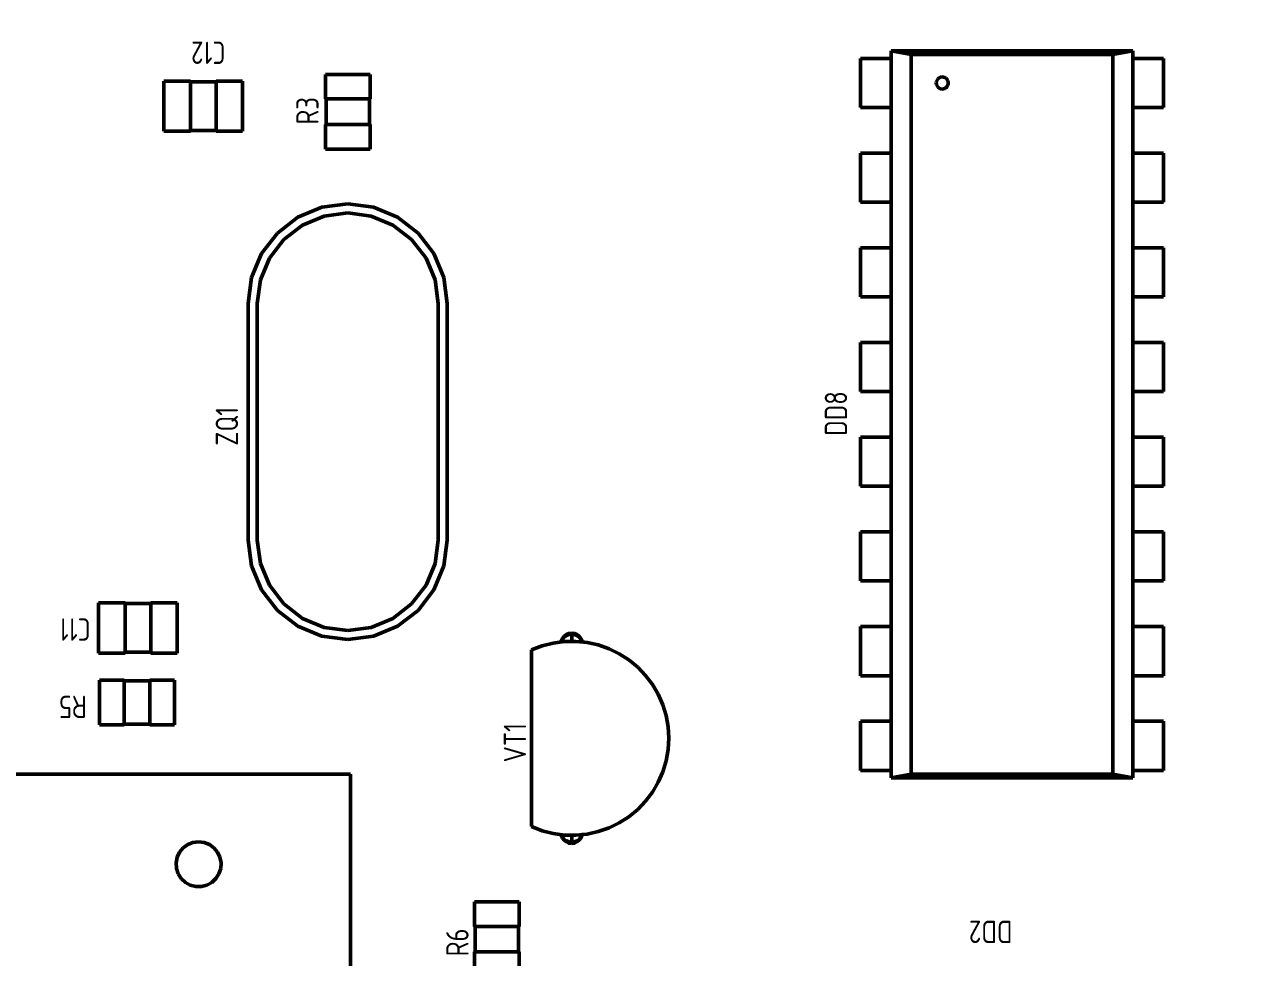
# Paper-space layout 'Layout1' of a CAD drawing. Extents: x -70 to 840, y -1 to 593.
# Drawn here: x 239.1 to 305.3, y 402 to 452.1 of the extents above; entities that cross this region are included whole.
import ezdxf

# ---------------------------------------------------------------- set-up
doc = ezdxf.new("R2010")
doc.units = 0
doc.header["$MEASUREMENT"] = 0
doc.layers.get('0').update_dxf_attribs({"linetype": 'CONTINUOUS', "lineweight": 15})
doc.layers.get('DEFPOINTS').update_dxf_attribs({"linetype": 'CONTINUOUS'})
doc.layers.add('Основная', color=7, linetype='CONTINUOUS', lineweight=50)
doc.styles.add('GOST type A0', font='', dxfattribs={"oblique": 15, "height": 3.5})
doc.styles.get('GOST type A0').set_extended_font_data('GOST type A')
doc.dimstyles.new('GOST type A', dxfattribs={"dimtxt": 3.5, "dimasz": 3, "dimexe": 2, "dimexo": 0, "dimgap": 1, "dimtad": 1, "dimtoh": 1, "dimtxsty": 'GOST type A0', "dimcen": 0, "dimazin": 2, "dimtfac": 1, "dimtmove": 0, "dimatfit": 3, "dimfxl": 1, "dimarcsym": 0})

# ---------------------------------------------------------------- blocks, each defined once
blk = doc.blocks.new('*D15')
at = {"color": 0, "lineweight": -2, "transparency": 16777216}
for p, q in [((92.256, 447.715), (92.256, 514.715)), ((349.456, 492.715), (349.456, 514.715)), ((95.256, 512.715), (346.456, 512.715))]:
    blk.add_line(p, q, dxfattribs=at)
at = {"color": 0, "transparency": 16777216}
for points in [[(95.256, 513.215), (95.256, 512.215), (92.256, 512.715)], [(346.456, 513.215), (346.456, 512.215), (349.456, 512.715)]]:
    blk.add_solid(points, dxfattribs=at)
at = {"layer": 'DEFPOINTS', "color": 0, "transparency": 16777216}
for p in [(349.456, 512.715), (349.456, 492.715), (92.256, 447.715)]:
    blk.add_point(p, dxfattribs=at)
at = {"color": 0, "transparency": 16777216, "insert": (220.856, 515.727), "char_height": 3.5, "attachment_point": 5, "style": 'GOST type A0'}
blk.add_mtext('128,6*', dxfattribs=at)

psp = doc.layouts.get("Layout1")

# ---------------------------------------------------------------- linework, layer by layer
at = {"layer": 'Основная'}
for p, q in [((298.554, 450.683), (285.598, 450.683)), ((285.598, 450.683), (285.598, 450.275)), ((285.598, 411.667), (285.598, 450.683)), ((285.598, 450.683), (286.666, 450.479)), ((285.598, 450.683), (298.554, 450.683)), ((298.554, 450.683), (285.598, 450.683)), ((285.598, 450.683), (285.598, 450.275)), ((285.598, 411.667), (285.598, 450.683)), ((285.598, 450.683), (286.666, 450.479)), ((285.598, 450.683), (298.554, 450.683)), ((297.486, 450.479), (298.554, 450.683)), ((297.486, 450.479), (298.554, 450.683)), ((298.554, 450.275), (298.554, 450.683)), ((298.554, 411.667), (298.554, 450.683)), ((298.554, 450.275), (298.554, 450.683)), ((298.554, 411.667), (298.554, 450.683)), ((285.598, 450.275), (283.948, 450.275)), ((283.948, 450.275), (283.948, 447.635)), ((283.948, 450.275), (285.598, 450.275)), ((283.948, 447.635), (283.948, 450.275)), ((285.598, 450.275), (283.948, 450.275)), ((283.948, 450.275), (283.948, 447.635)), ((283.948, 450.275), (285.598, 450.275)), ((283.948, 447.635), (283.948, 450.275)), ((286.666, 411.871), (286.666, 450.479)), ((286.666, 450.479), (297.486, 450.479)), ((286.666, 411.871), (286.666, 450.479)), ((286.666, 450.479), (297.486, 450.479)), ((297.486, 411.871), (297.486, 450.479)), ((297.486, 411.871), (297.486, 450.479)), ((300.204, 450.275), (298.554, 450.275)), ((298.554, 450.275), (300.204, 450.275)), ((300.204, 450.275), (298.554, 450.275)), ((298.554, 450.275), (300.204, 450.275)), ((300.204, 447.635), (300.204, 450.275)), ((300.204, 450.275), (300.204, 447.635)), ((300.204, 447.635), (300.204, 450.275)), ((300.204, 450.275), (300.204, 447.635)), ((257.65, 449.417), (255.262, 449.417)), ((255.262, 449.417), (255.262, 448.097)), ((255.262, 449.417), (257.65, 449.417)), ((255.262, 449.417), (255.262, 448.097)), ((257.65, 449.417), (255.262, 449.417)), ((255.262, 449.417), (255.262, 448.097)), ((255.262, 449.417), (257.65, 449.417)), ((255.262, 449.417), (255.262, 448.097)), ((257.65, 448.097), (257.65, 449.417)), ((257.65, 449.417), (257.65, 448.097)), ((257.65, 448.097), (257.65, 449.417)), ((257.65, 449.417), (257.65, 448.097)), ((288.17, 449.229), (288.244, 449.263)), ((288.17, 449.229), (288.244, 449.263)), ((288.244, 449.263), (288.324, 449.279)), ((288.244, 449.263), (288.324, 449.279)), ((288.324, 449.279), (288.404, 449.273)), ((288.324, 449.279), (288.404, 449.273)), ((288.404, 449.273), (288.482, 449.247)), ((288.404, 449.273), (288.482, 449.247)), ((248.023, 449.061), (246.601, 449.061)), ((246.601, 449.061), (246.601, 446.369)), ((246.601, 449.061), (246.601, 446.369)), ((248.023, 449.061), (246.601, 449.061)), ((248.023, 449.061), (246.601, 449.061)), ((246.601, 449.061), (246.601, 446.369)), ((246.601, 449.061), (246.601, 446.369)), ((248.023, 449.061), (246.601, 449.061)), ((248.023, 449.023), (248.023, 449.061)), ((248.023, 449.061), (248.023, 446.369)), ((248.023, 449.023), (248.023, 449.061)), ((248.023, 449.061), (248.023, 446.369)), ((249.395, 449.023), (248.023, 449.023)), ((249.395, 449.023), (248.023, 449.023)), ((249.395, 449.023), (248.023, 449.023)), ((249.395, 449.023), (248.023, 449.023)), ((250.817, 449.061), (249.395, 449.061)), ((249.395, 449.061), (249.395, 449.023)), ((249.395, 449.061), (249.395, 446.369)), ((250.817, 449.061), (249.395, 449.061)), ((250.817, 449.061), (249.395, 449.061)), ((249.395, 449.061), (249.395, 449.023)), ((249.395, 449.061), (249.395, 446.369)), ((250.817, 449.061), (249.395, 449.061)), ((250.817, 446.369), (250.817, 449.061)), ((250.817, 449.061), (250.817, 446.369)), ((250.817, 446.369), (250.817, 449.061)), ((250.817, 449.061), (250.817, 446.369)), ((288.02, 448.955), (288.03, 449.035)), ((288.02, 448.955), (288.03, 449.035)), ((288.02, 448.955), (288.03, 448.875)), ((288.02, 448.955), (288.03, 448.875)), ((288.03, 449.035), (288.06, 449.111)), ((288.03, 449.035), (288.06, 449.111)), ((288.03, 448.875), (288.06, 448.799)), ((288.03, 448.875), (288.06, 448.799)), ((288.06, 449.111), (288.108, 449.177)), ((288.06, 449.111), (288.108, 449.177)), ((288.06, 448.799), (288.108, 448.733)), ((288.06, 448.799), (288.108, 448.733)), ((288.108, 449.177), (288.17, 449.229)), ((288.108, 449.177), (288.17, 449.229)), ((288.108, 448.733), (288.17, 448.681)), ((288.108, 448.733), (288.17, 448.681)), ((288.17, 448.681), (288.244, 448.647)), ((288.17, 448.681), (288.244, 448.647)), ((288.244, 448.647), (288.324, 448.631)), ((288.244, 448.647), (288.324, 448.631)), ((288.324, 448.631), (288.404, 448.637)), ((288.324, 448.631), (288.404, 448.637)), ((288.404, 448.637), (288.482, 448.661)), ((288.404, 448.637), (288.482, 448.661)), ((288.482, 449.247), (288.55, 449.205)), ((288.482, 449.247), (288.55, 449.205)), ((288.482, 448.661), (288.55, 448.705)), ((288.482, 448.661), (288.55, 448.705)), ((288.55, 449.205), (288.606, 449.145)), ((288.55, 449.205), (288.606, 449.145)), ((288.55, 448.705), (288.606, 448.765)), ((288.55, 448.705), (288.606, 448.765)), ((288.606, 449.145), (288.644, 449.075)), ((288.606, 449.145), (288.644, 449.075)), ((288.606, 448.765), (288.644, 448.835)), ((288.606, 448.765), (288.644, 448.835)), ((288.644, 449.075), (288.664, 448.995)), ((288.644, 449.075), (288.664, 448.995)), ((288.644, 448.835), (288.664, 448.915)), ((288.644, 448.835), (288.664, 448.915)), ((288.664, 448.995), (288.664, 448.915)), ((288.664, 448.995), (288.664, 448.915)), ((255.262, 448.097), (255.296, 448.097)), ((255.262, 448.097), (257.65, 448.097)), ((255.262, 448.097), (255.296, 448.097)), ((255.262, 448.097), (257.65, 448.097)), ((255.296, 448.097), (255.296, 446.725)), ((255.296, 448.097), (255.296, 446.725)), ((255.296, 448.097), (255.296, 446.725)), ((255.296, 448.097), (255.296, 446.725)), ((257.616, 446.725), (257.616, 448.097)), ((257.616, 448.097), (257.65, 448.097)), ((257.616, 448.097), (257.616, 446.725)), ((257.616, 446.725), (257.616, 448.097)), ((257.616, 448.097), (257.65, 448.097)), ((257.616, 448.097), (257.616, 446.725)), ((283.948, 447.635), (285.598, 447.635)), ((283.948, 447.635), (285.598, 447.635)), ((283.948, 447.635), (285.598, 447.635)), ((283.948, 447.635), (285.598, 447.635)), ((285.598, 447.635), (285.598, 445.195)), ((285.598, 447.635), (285.598, 445.195)), ((298.554, 445.195), (298.554, 447.635)), ((298.554, 447.635), (300.204, 447.635)), ((298.554, 447.635), (300.204, 447.635)), ((298.554, 445.195), (298.554, 447.635)), ((298.554, 447.635), (300.204, 447.635)), ((298.554, 447.635), (300.204, 447.635)), ((255.296, 446.725), (255.262, 446.725)), ((255.262, 446.725), (255.262, 445.405)), ((255.262, 446.725), (257.65, 446.725)), ((255.262, 446.725), (255.262, 445.405)), ((255.296, 446.725), (255.262, 446.725)), ((255.262, 446.725), (255.262, 445.405)), ((255.262, 446.725), (257.65, 446.725)), ((255.262, 446.725), (255.262, 445.405)), ((257.65, 446.725), (257.616, 446.725)), ((257.65, 446.725), (257.616, 446.725)), ((257.65, 445.405), (257.65, 446.725)), ((257.65, 446.725), (257.65, 445.405)), ((257.65, 445.405), (257.65, 446.725)), ((257.65, 446.725), (257.65, 445.405)), ((246.601, 446.369), (248.023, 446.369)), ((248.023, 446.369), (246.601, 446.369)), ((246.601, 446.369), (248.023, 446.369)), ((248.023, 446.369), (246.601, 446.369)), ((248.023, 446.369), (248.023, 446.407)), ((248.023, 446.407), (249.395, 446.407)), ((249.395, 446.407), (248.023, 446.407)), ((248.023, 446.369), (248.023, 446.407)), ((248.023, 446.407), (249.395, 446.407)), ((249.395, 446.407), (248.023, 446.407)), ((249.395, 446.407), (249.395, 446.369)), ((249.395, 446.407), (249.395, 446.369)), ((249.395, 446.369), (250.817, 446.369)), ((250.817, 446.369), (249.395, 446.369)), ((249.395, 446.369), (250.817, 446.369)), ((250.817, 446.369), (249.395, 446.369)), ((255.262, 445.405), (257.65, 445.405)), ((255.262, 445.405), (257.65, 445.405)), ((255.262, 445.405), (257.65, 445.405)), ((255.262, 445.405), (257.65, 445.405)), ((285.598, 445.195), (283.948, 445.195)), ((283.948, 445.195), (283.948, 442.555)), ((283.948, 445.195), (285.598, 445.195)), ((283.948, 442.555), (283.948, 445.195)), ((285.598, 445.195), (283.948, 445.195)), ((283.948, 445.195), (283.948, 442.555)), ((283.948, 445.195), (285.598, 445.195)), ((283.948, 442.555), (283.948, 445.195)), ((300.204, 445.195), (298.554, 445.195)), ((298.554, 445.195), (300.204, 445.195)), ((300.204, 445.195), (298.554, 445.195)), ((298.554, 445.195), (300.204, 445.195)), ((300.204, 442.555), (300.204, 445.195)), ((300.204, 445.195), (300.204, 442.555)), ((300.204, 442.555), (300.204, 445.195)), ((300.204, 445.195), (300.204, 442.555)), ((255.072, 442.285), (253.786, 441.753)), ((253.786, 441.753), (255.072, 442.285)), ((255.072, 442.285), (253.786, 441.753)), ((253.786, 441.753), (255.072, 442.285)), ((256.454, 442.467), (255.072, 442.285)), ((255.072, 442.285), (256.454, 442.467)), ((256.454, 442.467), (255.072, 442.285)), ((255.072, 442.285), (256.454, 442.467)), ((255.198, 441.817), (256.454, 441.983)), ((255.198, 441.817), (256.454, 441.983)), ((257.836, 442.285), (256.454, 442.467)), ((257.836, 442.285), (256.454, 442.467)), ((257.836, 442.285), (256.454, 442.467)), ((257.836, 442.285), (256.454, 442.467)), ((257.71, 441.817), (256.454, 441.983)), ((257.71, 441.817), (256.454, 441.983)), ((259.122, 441.753), (257.836, 442.285)), ((259.122, 441.753), (257.836, 442.285)), ((259.122, 441.753), (257.836, 442.285)), ((259.122, 441.753), (257.836, 442.285)), ((283.948, 442.555), (285.598, 442.555)), ((283.948, 442.555), (285.598, 442.555)), ((283.948, 442.555), (285.598, 442.555)), ((283.948, 442.555), (285.598, 442.555)), ((285.598, 442.555), (285.598, 440.115)), ((285.598, 442.555), (285.598, 440.115)), ((298.554, 440.115), (298.554, 442.555)), ((298.554, 442.555), (300.204, 442.555)), ((298.554, 442.555), (300.204, 442.555)), ((298.554, 440.115), (298.554, 442.555)), ((298.554, 442.555), (300.204, 442.555)), ((298.554, 442.555), (300.204, 442.555)), ((253.786, 441.753), (252.68, 440.905)), ((252.68, 440.905), (253.786, 441.753)), ((253.786, 441.753), (252.68, 440.905)), ((252.68, 440.905), (253.786, 441.753)), ((253.024, 440.561), (254.028, 441.333)), ((253.024, 440.561), (254.028, 441.333)), ((254.028, 441.333), (255.198, 441.817)), ((254.028, 441.333), (255.198, 441.817)), ((258.88, 441.333), (257.71, 441.817)), ((258.88, 441.333), (257.71, 441.817)), ((259.884, 440.561), (258.88, 441.333)), ((259.884, 440.561), (258.88, 441.333)), ((260.228, 440.905), (259.122, 441.753)), ((260.228, 440.905), (259.122, 441.753)), ((260.228, 440.905), (259.122, 441.753)), ((260.228, 440.905), (259.122, 441.753)), ((252.68, 440.905), (251.832, 439.799)), ((251.832, 439.799), (252.68, 440.905)), ((252.68, 440.905), (251.832, 439.799)), ((251.832, 439.799), (252.68, 440.905)), ((261.076, 439.799), (260.228, 440.905)), ((261.076, 439.799), (260.228, 440.905)), ((261.076, 439.799), (260.228, 440.905)), ((261.076, 439.799), (260.228, 440.905)), ((252.252, 439.557), (253.024, 440.561)), ((252.252, 439.557), (253.024, 440.561)), ((260.656, 439.557), (259.884, 440.561)), ((260.656, 439.557), (259.884, 440.561)), ((285.598, 440.115), (283.948, 440.115)), ((283.948, 440.115), (283.948, 437.475)), ((283.948, 440.115), (285.598, 440.115)), ((283.948, 437.475), (283.948, 440.115)), ((285.598, 440.115), (283.948, 440.115)), ((283.948, 440.115), (283.948, 437.475)), ((283.948, 440.115), (285.598, 440.115)), ((283.948, 437.475), (283.948, 440.115)), ((300.204, 440.115), (298.554, 440.115)), ((298.554, 440.115), (300.204, 440.115)), ((300.204, 440.115), (298.554, 440.115)), ((298.554, 440.115), (300.204, 440.115)), ((300.204, 437.475), (300.204, 440.115)), ((300.204, 440.115), (300.204, 437.475)), ((300.204, 437.475), (300.204, 440.115)), ((300.204, 440.115), (300.204, 437.475)), ((251.832, 439.799), (251.3, 438.513)), ((251.3, 438.513), (251.832, 439.799)), ((251.832, 439.799), (251.3, 438.513)), ((251.3, 438.513), (251.832, 439.799)), ((251.768, 438.387), (252.252, 439.557)), ((251.768, 438.387), (252.252, 439.557)), ((261.14, 438.387), (260.656, 439.557)), ((261.14, 438.387), (260.656, 439.557)), ((261.608, 438.513), (261.076, 439.799)), ((261.608, 438.513), (261.076, 439.799)), ((261.608, 438.513), (261.076, 439.799)), ((261.608, 438.513), (261.076, 439.799)), ((251.3, 438.513), (251.118, 437.131)), ((251.118, 437.131), (251.3, 438.513)), ((251.3, 438.513), (251.118, 437.131)), ((251.118, 437.131), (251.3, 438.513)), ((251.602, 437.131), (251.768, 438.387)), ((251.602, 437.131), (251.768, 438.387)), ((261.306, 437.131), (261.14, 438.387)), ((261.306, 437.131), (261.14, 438.387)), ((261.79, 437.131), (261.608, 438.513)), ((261.79, 437.131), (261.608, 438.513)), ((261.79, 437.131), (261.608, 438.513)), ((261.79, 437.131), (261.608, 438.513)), ((283.948, 437.475), (285.598, 437.475)), ((283.948, 437.475), (285.598, 437.475)), ((283.948, 437.475), (285.598, 437.475)), ((283.948, 437.475), (285.598, 437.475)), ((285.598, 437.475), (285.598, 435.035)), ((285.598, 437.475), (285.598, 435.035)), ((298.554, 435.035), (298.554, 437.475)), ((298.554, 437.475), (300.204, 437.475)), ((298.554, 437.475), (300.204, 437.475)), ((298.554, 435.035), (298.554, 437.475)), ((298.554, 437.475), (300.204, 437.475)), ((298.554, 437.475), (300.204, 437.475)), ((251.118, 437.131), (251.118, 424.431)), ((251.118, 424.431), (251.118, 437.131)), ((251.118, 437.131), (251.118, 424.431)), ((251.118, 424.431), (251.118, 437.131)), ((251.602, 424.431), (251.602, 437.131)), ((251.602, 424.431), (251.602, 437.131)), ((261.306, 424.431), (261.306, 437.131)), ((261.306, 424.431), (261.306, 437.131)), ((261.79, 424.431), (261.79, 437.131)), ((261.79, 424.431), (261.79, 437.131)), ((261.79, 424.431), (261.79, 437.131)), ((261.79, 424.431), (261.79, 437.131)), ((285.598, 435.035), (283.948, 435.035)), ((283.948, 435.035), (283.948, 432.395)), ((283.948, 435.035), (285.598, 435.035)), ((283.948, 432.395), (283.948, 435.035)), ((285.598, 435.035), (283.948, 435.035)), ((283.948, 435.035), (283.948, 432.395)), ((283.948, 435.035), (285.598, 435.035)), ((283.948, 432.395), (283.948, 435.035)), ((300.204, 435.035), (298.554, 435.035)), ((298.554, 435.035), (300.204, 435.035)), ((300.204, 435.035), (298.554, 435.035)), ((298.554, 435.035), (300.204, 435.035)), ((300.204, 432.395), (300.204, 435.035)), ((300.204, 435.035), (300.204, 432.395)), ((300.204, 432.395), (300.204, 435.035)), ((300.204, 435.035), (300.204, 432.395)), ((283.948, 432.395), (285.598, 432.395)), ((283.948, 432.395), (285.598, 432.395)), ((283.948, 432.395), (285.598, 432.395)), ((283.948, 432.395), (285.598, 432.395)), ((285.598, 432.395), (285.598, 429.955)), ((285.598, 432.395), (285.598, 429.955)), ((298.554, 429.955), (298.554, 432.395)), ((298.554, 432.395), (300.204, 432.395)), ((298.554, 432.395), (300.204, 432.395)), ((298.554, 429.955), (298.554, 432.395)), ((298.554, 432.395), (300.204, 432.395)), ((298.554, 432.395), (300.204, 432.395)), ((285.598, 429.955), (283.948, 429.955)), ((283.948, 429.955), (283.948, 427.315)), ((283.948, 429.955), (285.598, 429.955)), ((283.948, 427.315), (283.948, 429.955)), ((285.598, 429.955), (283.948, 429.955)), ((283.948, 429.955), (283.948, 427.315)), ((283.948, 429.955), (285.598, 429.955)), ((283.948, 427.315), (283.948, 429.955)), ((300.204, 429.955), (298.554, 429.955)), ((298.554, 429.955), (300.204, 429.955)), ((300.204, 429.955), (298.554, 429.955)), ((298.554, 429.955), (300.204, 429.955)), ((300.204, 427.315), (300.204, 429.955)), ((300.204, 429.955), (300.204, 427.315)), ((300.204, 427.315), (300.204, 429.955)), ((300.204, 429.955), (300.204, 427.315)), ((283.948, 427.315), (285.598, 427.315)), ((283.948, 427.315), (285.598, 427.315)), ((283.948, 427.315), (285.598, 427.315)), ((283.948, 427.315), (285.598, 427.315)), ((285.598, 427.315), (285.598, 424.875)), ((285.598, 427.315), (285.598, 424.875)), ((298.554, 424.875), (298.554, 427.315)), ((298.554, 427.315), (300.204, 427.315)), ((298.554, 427.315), (300.204, 427.315)), ((298.554, 424.875), (298.554, 427.315)), ((298.554, 427.315), (300.204, 427.315)), ((298.554, 427.315), (300.204, 427.315)), ((285.598, 424.875), (283.948, 424.875)), ((283.948, 424.875), (283.948, 422.235)), ((283.948, 424.875), (285.598, 424.875)), ((283.948, 422.235), (283.948, 424.875)), ((285.598, 424.875), (283.948, 424.875)), ((283.948, 424.875), (283.948, 422.235)), ((283.948, 424.875), (285.598, 424.875)), ((283.948, 422.235), (283.948, 424.875)), ((300.204, 424.875), (298.554, 424.875)), ((298.554, 424.875), (300.204, 424.875)), ((300.204, 424.875), (298.554, 424.875)), ((298.554, 424.875), (300.204, 424.875)), ((300.204, 422.235), (300.204, 424.875)), ((300.204, 424.875), (300.204, 422.235)), ((300.204, 422.235), (300.204, 424.875)), ((300.204, 424.875), (300.204, 422.235)), ((251.118, 424.431), (251.3, 423.049)), ((251.3, 423.049), (251.118, 424.431)), ((251.118, 424.431), (251.3, 423.049)), ((251.3, 423.049), (251.118, 424.431)), ((251.768, 423.175), (251.602, 424.431)), ((251.768, 423.175), (251.602, 424.431)), ((261.14, 423.175), (261.306, 424.431)), ((261.14, 423.175), (261.306, 424.431)), ((261.608, 423.049), (261.79, 424.431)), ((261.608, 423.049), (261.79, 424.431)), ((261.608, 423.049), (261.79, 424.431)), ((261.608, 423.049), (261.79, 424.431)), ((251.3, 423.049), (251.832, 421.763)), ((251.832, 421.763), (251.3, 423.049)), ((251.3, 423.049), (251.832, 421.763)), ((251.832, 421.763), (251.3, 423.049)), ((252.252, 422.005), (251.768, 423.175)), ((252.252, 422.005), (251.768, 423.175)), ((260.656, 422.005), (261.14, 423.175)), ((260.656, 422.005), (261.14, 423.175)), ((261.076, 421.763), (261.608, 423.049)), ((261.076, 421.763), (261.608, 423.049)), ((261.076, 421.763), (261.608, 423.049)), ((261.076, 421.763), (261.608, 423.049)), ((283.948, 422.235), (285.598, 422.235)), ((283.948, 422.235), (285.598, 422.235)), ((283.948, 422.235), (285.598, 422.235)), ((283.948, 422.235), (285.598, 422.235)), ((285.598, 422.235), (285.598, 419.795)), ((285.598, 422.235), (285.598, 419.795)), ((298.554, 419.795), (298.554, 422.235)), ((298.554, 422.235), (300.204, 422.235)), ((298.554, 422.235), (300.204, 422.235)), ((298.554, 419.795), (298.554, 422.235)), ((298.554, 422.235), (300.204, 422.235)), ((298.554, 422.235), (300.204, 422.235)), ((251.832, 421.763), (252.68, 420.657)), ((252.68, 420.657), (251.832, 421.763)), ((251.832, 421.763), (252.68, 420.657)), ((252.68, 420.657), (251.832, 421.763)), ((253.024, 421.001), (252.252, 422.005)), ((253.024, 421.001), (252.252, 422.005)), ((259.884, 421.001), (260.656, 422.005)), ((259.884, 421.001), (260.656, 422.005)), ((260.228, 420.657), (261.076, 421.763)), ((260.228, 420.657), (261.076, 421.763)), ((260.228, 420.657), (261.076, 421.763)), ((260.228, 420.657), (261.076, 421.763)), ((243.095, 421.061), (243.095, 418.369)), ((244.517, 421.061), (243.095, 421.061)), ((243.095, 418.369), (243.095, 421.061)), ((243.095, 421.061), (244.517, 421.061)), ((243.095, 421.061), (243.095, 418.369)), ((244.517, 421.061), (243.095, 421.061)), ((243.095, 418.369), (243.095, 421.061)), ((243.095, 421.061), (244.517, 421.061)), ((244.517, 421.023), (244.517, 421.061)), ((244.517, 418.369), (244.517, 421.061)), ((244.517, 421.023), (244.517, 421.061)), ((244.517, 418.369), (244.517, 421.061)), ((245.889, 421.023), (244.517, 421.023)), ((244.517, 421.023), (245.889, 421.023)), ((245.889, 421.023), (244.517, 421.023)), ((244.517, 421.023), (245.889, 421.023)), ((247.311, 421.061), (245.889, 421.061)), ((245.889, 421.061), (245.889, 421.023)), ((245.889, 418.369), (245.889, 421.061)), ((245.889, 421.061), (247.311, 421.061)), ((247.311, 421.061), (245.889, 421.061)), ((245.889, 421.061), (245.889, 421.023)), ((245.889, 418.369), (245.889, 421.061)), ((245.889, 421.061), (247.311, 421.061)), ((247.311, 418.369), (247.311, 421.061)), ((247.311, 418.369), (247.311, 421.061)), ((247.311, 418.369), (247.311, 421.061)), ((247.311, 418.369), (247.311, 421.061)), ((254.028, 420.229), (253.024, 421.001)), ((254.028, 420.229), (253.024, 421.001)), ((258.88, 420.229), (259.884, 421.001)), ((258.88, 420.229), (259.884, 421.001)), ((252.68, 420.657), (253.786, 419.809)), ((253.786, 419.809), (252.68, 420.657)), ((252.68, 420.657), (253.786, 419.809)), ((253.786, 419.809), (252.68, 420.657)), ((255.198, 419.745), (254.028, 420.229)), ((255.198, 419.745), (254.028, 420.229)), ((257.71, 419.745), (258.88, 420.229)), ((257.71, 419.745), (258.88, 420.229)), ((259.122, 419.809), (260.228, 420.657)), ((259.122, 419.809), (260.228, 420.657)), ((259.122, 419.809), (260.228, 420.657)), ((259.122, 419.809), (260.228, 420.657)), ((253.786, 419.809), (255.072, 419.277)), ((255.072, 419.277), (253.786, 419.809)), ((253.786, 419.809), (255.072, 419.277)), ((255.072, 419.277), (253.786, 419.809)), ((256.454, 419.579), (255.198, 419.745)), ((256.454, 419.579), (255.198, 419.745)), ((256.454, 419.579), (257.71, 419.745)), ((256.454, 419.579), (257.71, 419.745)), ((257.836, 419.277), (259.122, 419.809)), ((257.836, 419.277), (259.122, 419.809)), ((257.836, 419.277), (259.122, 419.809)), ((257.836, 419.277), (259.122, 419.809)), ((285.598, 419.795), (283.948, 419.795)), ((283.948, 419.795), (283.948, 417.155)), ((283.948, 419.795), (285.598, 419.795)), ((283.948, 417.155), (283.948, 419.795)), ((285.598, 419.795), (283.948, 419.795)), ((283.948, 419.795), (283.948, 417.155)), ((283.948, 419.795), (285.598, 419.795)), ((283.948, 417.155), (283.948, 419.795)), ((300.204, 419.795), (298.554, 419.795)), ((298.554, 419.795), (300.204, 419.795)), ((300.204, 419.795), (298.554, 419.795)), ((298.554, 419.795), (300.204, 419.795)), ((300.204, 417.155), (300.204, 419.795)), ((300.204, 419.795), (300.204, 417.155)), ((300.204, 417.155), (300.204, 419.795)), ((300.204, 419.795), (300.204, 417.155)), ((255.072, 419.277), (256.454, 419.095)), ((256.454, 419.095), (255.072, 419.277)), ((255.072, 419.277), (256.454, 419.095)), ((256.454, 419.095), (255.072, 419.277)), ((256.454, 419.095), (257.836, 419.277)), ((256.454, 419.095), (257.836, 419.277)), ((256.454, 419.095), (257.836, 419.277)), ((256.454, 419.095), (257.836, 419.277)), ((267.47, 418.905), (266.876, 418.753)), ((267.47, 418.905), (266.876, 418.753)), ((267.47, 418.905), (266.876, 418.753)), ((267.47, 418.905), (266.876, 418.753)), ((268.076, 418.987), (267.47, 418.905)), ((268.076, 418.987), (267.47, 418.905)), ((267.926, 418.967), (267.47, 418.905)), ((267.926, 418.967), (267.47, 418.905)), ((267.926, 419.019), (267.92, 418.967)), ((267.926, 419.019), (267.92, 418.967)), ((267.926, 419.019), (267.92, 418.967)), ((267.926, 419.019), (267.92, 418.967)), ((267.92, 418.967), (267.926, 418.967)), ((267.92, 418.967), (267.926, 418.967)), ((267.982, 419.155), (267.926, 419.019)), ((267.982, 419.155), (267.926, 419.019)), ((267.982, 419.155), (267.926, 419.019)), ((267.982, 419.155), (267.926, 419.019)), ((267.982, 419.105), (267.926, 418.975)), ((267.982, 419.105), (267.926, 418.975)), ((267.926, 418.975), (267.926, 418.967)), ((267.926, 418.975), (267.926, 418.967)), ((268.07, 419.271), (267.982, 419.155)), ((268.07, 419.271), (267.982, 419.155)), ((268.07, 419.271), (267.982, 419.155)), ((268.07, 419.271), (267.982, 419.155)), ((268.07, 419.217), (267.982, 419.105)), ((268.07, 419.217), (267.982, 419.105)), ((268.186, 419.359), (268.07, 419.271)), ((268.186, 419.359), (268.07, 419.271)), ((268.186, 419.359), (268.07, 419.271)), ((268.186, 419.359), (268.07, 419.271)), ((268.186, 419.303), (268.07, 419.217)), ((268.186, 419.303), (268.07, 419.217)), ((268.688, 418.997), (268.076, 418.987)), ((268.688, 418.997), (268.076, 418.987)), ((268.322, 419.415), (268.186, 419.359)), ((268.322, 419.415), (268.186, 419.359)), ((268.322, 419.415), (268.186, 419.359)), ((268.322, 419.415), (268.186, 419.359)), ((268.322, 419.357), (268.186, 419.303)), ((268.322, 419.357), (268.186, 419.303)), ((268.466, 419.433), (268.322, 419.415)), ((268.466, 419.433), (268.322, 419.415)), ((268.466, 419.433), (268.322, 419.415)), ((268.466, 419.433), (268.322, 419.415)), ((268.466, 419.373), (268.322, 419.357)), ((268.466, 419.373), (268.322, 419.357)), ((268.61, 419.415), (268.466, 419.433)), ((268.466, 419.433), (268.61, 419.415)), ((268.466, 419.433), (268.466, 419.427)), ((268.61, 419.415), (268.466, 419.433)), ((268.466, 419.433), (268.61, 419.415)), ((268.466, 419.433), (268.466, 419.427)), ((268.466, 419.427), (268.466, 419.407)), ((268.466, 419.427), (268.466, 419.407)), ((268.466, 419.407), (268.466, 419.373)), ((268.466, 419.407), (268.466, 419.373)), ((268.466, 419.373), (268.61, 419.357)), ((268.466, 419.373), (268.466, 418.993)), ((268.466, 419.373), (268.61, 419.357)), ((268.466, 419.373), (268.466, 418.993)), ((268.746, 419.359), (268.61, 419.415)), ((268.61, 419.415), (268.746, 419.359)), ((268.746, 419.359), (268.61, 419.415)), ((268.61, 419.415), (268.746, 419.359)), ((268.61, 419.357), (268.746, 419.303)), ((268.61, 419.357), (268.746, 419.303)), ((268.688, 418.997), (269.296, 418.935)), ((268.688, 418.997), (269.296, 418.935)), ((268.86, 419.271), (268.746, 419.359)), ((268.746, 419.359), (268.86, 419.271)), ((268.86, 419.271), (268.746, 419.359)), ((268.746, 419.359), (268.86, 419.271)), ((268.746, 419.303), (268.86, 419.217)), ((268.746, 419.303), (268.86, 419.217)), ((268.95, 419.155), (268.86, 419.271)), ((268.86, 419.271), (268.95, 419.155)), ((268.95, 419.155), (268.86, 419.271)), ((268.86, 419.271), (268.95, 419.155)), ((268.86, 419.217), (268.95, 419.105)), ((268.86, 419.217), (268.95, 419.105)), ((269.006, 419.019), (268.95, 419.155)), ((268.95, 419.155), (269.006, 419.019)), ((269.006, 419.019), (268.95, 419.155)), ((268.95, 419.155), (269.006, 419.019)), ((268.95, 419.105), (269.006, 418.975)), ((268.95, 419.105), (269.006, 418.975)), ((269.012, 418.965), (269.006, 419.019)), ((269.006, 419.019), (269.012, 418.965)), ((269.012, 418.965), (269.006, 419.019)), ((269.006, 419.019), (269.012, 418.965)), ((269.006, 418.975), (269.006, 418.965)), ((269.006, 418.975), (269.006, 418.965)), ((269.296, 418.935), (269.006, 418.965)), ((269.006, 418.965), (269.012, 418.965)), ((269.296, 418.935), (269.006, 418.965)), ((269.006, 418.965), (269.012, 418.965)), ((269.892, 418.803), (269.296, 418.935)), ((269.296, 418.935), (269.892, 418.803)), ((269.892, 418.803), (269.296, 418.935)), ((269.296, 418.935), (269.892, 418.803)), ((243.095, 418.369), (244.517, 418.369)), ((243.095, 418.369), (244.517, 418.369)), ((243.095, 418.369), (244.517, 418.369)), ((243.095, 418.369), (244.517, 418.369)), ((244.517, 418.369), (244.517, 418.407)), ((244.517, 418.407), (245.889, 418.407)), ((244.517, 418.407), (245.889, 418.407)), ((244.517, 418.369), (244.517, 418.407)), ((244.517, 418.407), (245.889, 418.407)), ((244.517, 418.407), (245.889, 418.407)), ((245.889, 418.407), (245.889, 418.369)), ((245.889, 418.407), (245.889, 418.369)), ((245.889, 418.369), (247.311, 418.369)), ((245.889, 418.369), (247.311, 418.369)), ((245.889, 418.369), (247.311, 418.369)), ((245.889, 418.369), (247.311, 418.369)), ((266.876, 418.753), (266.306, 418.533)), ((266.876, 418.753), (266.306, 418.533)), ((266.876, 418.753), (266.306, 418.533)), ((266.876, 418.753), (266.306, 418.533)), ((266.306, 418.533), (266.306, 409.057)), ((266.306, 418.533), (266.306, 409.057)), ((266.306, 418.533), (266.306, 409.057)), ((266.306, 418.533), (266.306, 409.057)), ((270.47, 418.601), (269.892, 418.803)), ((269.892, 418.803), (270.47, 418.601)), ((270.47, 418.601), (269.892, 418.803)), ((269.892, 418.803), (270.47, 418.601)), ((271.02, 418.333), (270.47, 418.601)), ((270.47, 418.601), (271.02, 418.333)), ((271.02, 418.333), (270.47, 418.601)), ((270.47, 418.601), (271.02, 418.333)), ((271.534, 418.001), (271.02, 418.333)), ((271.02, 418.333), (271.534, 418.001)), ((271.534, 418.001), (271.02, 418.333)), ((271.02, 418.333), (271.534, 418.001)), ((272.008, 417.613), (271.534, 418.001)), ((271.534, 418.001), (272.008, 417.613)), ((272.008, 417.613), (271.534, 418.001)), ((271.534, 418.001), (272.008, 417.613)), ((272.43, 417.171), (272.008, 417.613)), ((272.008, 417.613), (272.43, 417.171)), ((272.43, 417.171), (272.008, 417.613)), ((272.008, 417.613), (272.43, 417.171)), ((243.146, 416.909), (243.146, 414.521)), ((244.466, 416.909), (243.146, 416.909)), ((243.146, 414.521), (243.146, 416.909)), ((243.146, 416.909), (244.466, 416.909)), ((243.146, 416.909), (243.146, 414.521)), ((244.466, 416.909), (243.146, 416.909)), ((243.146, 414.521), (243.146, 416.909)), ((243.146, 416.909), (244.466, 416.909)), ((244.466, 416.875), (244.466, 416.909)), ((244.466, 414.521), (244.466, 416.909)), ((244.466, 416.875), (244.466, 416.909)), ((244.466, 414.521), (244.466, 416.909)), ((245.838, 416.875), (244.466, 416.875)), ((244.466, 416.875), (245.838, 416.875)), ((245.838, 416.875), (244.466, 416.875)), ((244.466, 416.875), (245.838, 416.875)), ((247.158, 416.909), (245.838, 416.909)), ((245.838, 416.909), (245.838, 416.875)), ((245.838, 414.521), (245.838, 416.909)), ((245.838, 416.909), (247.158, 416.909)), ((247.158, 416.909), (245.838, 416.909)), ((245.838, 416.909), (245.838, 416.875)), ((245.838, 414.521), (245.838, 416.909)), ((245.838, 416.909), (247.158, 416.909)), ((247.158, 414.521), (247.158, 416.909)), ((247.158, 414.521), (247.158, 416.909)), ((247.158, 414.521), (247.158, 416.909)), ((247.158, 414.521), (247.158, 416.909)), ((272.798, 416.683), (272.43, 417.171)), ((272.43, 417.171), (272.798, 416.683)), ((272.798, 416.683), (272.43, 417.171)), ((272.43, 417.171), (272.798, 416.683)), ((283.948, 417.155), (285.598, 417.155)), ((283.948, 417.155), (285.598, 417.155)), ((283.948, 417.155), (285.598, 417.155)), ((283.948, 417.155), (285.598, 417.155)), ((285.598, 417.155), (285.598, 414.715)), ((285.598, 417.155), (285.598, 414.715)), ((298.554, 414.715), (298.554, 417.155)), ((298.554, 417.155), (300.204, 417.155)), ((298.554, 417.155), (300.204, 417.155)), ((298.554, 414.715), (298.554, 417.155)), ((298.554, 417.155), (300.204, 417.155)), ((298.554, 417.155), (300.204, 417.155)), ((273.108, 416.155), (272.798, 416.683)), ((272.798, 416.683), (273.108, 416.155)), ((273.108, 416.155), (272.798, 416.683)), ((272.798, 416.683), (273.108, 416.155)), ((273.352, 415.593), (273.108, 416.155)), ((273.108, 416.155), (273.352, 415.593)), ((273.352, 415.593), (273.108, 416.155)), ((273.108, 416.155), (273.352, 415.593)), ((273.53, 415.009), (273.352, 415.593)), ((273.352, 415.593), (273.53, 415.009)), ((273.53, 415.009), (273.352, 415.593)), ((273.352, 415.593), (273.53, 415.009)), ((273.636, 414.405), (273.53, 415.009)), ((273.53, 415.009), (273.636, 414.405)), ((273.636, 414.405), (273.53, 415.009)), ((273.53, 415.009), (273.636, 414.405)), ((243.146, 414.521), (244.466, 414.521)), ((243.146, 414.521), (244.466, 414.521)), ((243.146, 414.521), (244.466, 414.521)), ((243.146, 414.521), (244.466, 414.521)), ((244.466, 414.521), (244.466, 414.555)), ((244.466, 414.555), (245.838, 414.555)), ((244.466, 414.555), (245.838, 414.555)), ((244.466, 414.521), (244.466, 414.555)), ((244.466, 414.555), (245.838, 414.555)), ((244.466, 414.555), (245.838, 414.555)), ((245.838, 414.555), (245.838, 414.521)), ((245.838, 414.555), (245.838, 414.521)), ((245.838, 414.521), (247.158, 414.521)), ((245.838, 414.521), (247.158, 414.521)), ((245.838, 414.521), (247.158, 414.521)), ((245.838, 414.521), (247.158, 414.521)), ((273.672, 413.795), (273.636, 414.405)), ((273.636, 414.405), (273.672, 413.795)), ((273.672, 413.795), (273.636, 414.405)), ((273.636, 414.405), (273.672, 413.795)), ((285.598, 414.715), (283.948, 414.715)), ((283.948, 414.715), (283.948, 412.075)), ((283.948, 414.715), (285.598, 414.715)), ((283.948, 412.075), (283.948, 414.715)), ((285.598, 414.715), (283.948, 414.715)), ((283.948, 414.715), (283.948, 412.075)), ((283.948, 414.715), (285.598, 414.715)), ((283.948, 412.075), (283.948, 414.715)), ((300.204, 414.715), (298.554, 414.715)), ((298.554, 414.715), (300.204, 414.715)), ((300.204, 414.715), (298.554, 414.715)), ((298.554, 414.715), (300.204, 414.715)), ((300.204, 412.075), (300.204, 414.715)), ((300.204, 412.075), (300.204, 414.715)), ((300.204, 412.075), (300.204, 414.715)), ((300.204, 412.075), (300.204, 414.715)), ((273.636, 413.185), (273.672, 413.795)), ((273.672, 413.795), (273.636, 413.185)), ((273.636, 413.185), (273.672, 413.795)), ((273.672, 413.795), (273.636, 413.185)), ((273.53, 412.583), (273.636, 413.185)), ((273.636, 413.185), (273.53, 412.583)), ((273.53, 412.583), (273.636, 413.185)), ((273.636, 413.185), (273.53, 412.583)), ((273.352, 411.997), (273.53, 412.583)), ((273.53, 412.583), (273.352, 411.997)), ((273.352, 411.997), (273.53, 412.583)), ((273.53, 412.583), (273.352, 411.997)), ((256.612, 411.871), (208.3, 411.871)), ((208.3, 411.871), (256.612, 411.871)), ((256.612, 411.871), (208.3, 411.871)), ((208.3, 411.871), (256.612, 411.871)), ((256.612, 363.559), (256.612, 411.871)), ((256.612, 411.871), (256.612, 363.559)), ((256.612, 363.559), (256.612, 411.871)), ((256.612, 411.871), (256.612, 363.559)), ((273.108, 411.435), (273.352, 411.997)), ((273.352, 411.997), (273.108, 411.435)), ((273.108, 411.435), (273.352, 411.997)), ((273.352, 411.997), (273.108, 411.435)), ((283.948, 412.075), (285.598, 412.075)), ((283.948, 412.075), (285.598, 412.075)), ((283.948, 412.075), (285.598, 412.075)), ((283.948, 412.075), (285.598, 412.075)), ((285.598, 412.075), (285.598, 411.667)), ((285.598, 412.075), (285.598, 411.667)), ((285.598, 411.667), (286.666, 411.871)), ((285.598, 411.667), (286.666, 411.871)), ((285.598, 411.667), (298.554, 411.667)), ((285.598, 411.667), (298.554, 411.667)), ((285.598, 411.667), (298.554, 411.667)), ((285.598, 411.667), (298.554, 411.667)), ((286.666, 411.871), (297.486, 411.871)), ((286.666, 411.871), (297.486, 411.871)), ((297.486, 411.871), (298.554, 411.667)), ((297.486, 411.871), (298.554, 411.667)), ((298.554, 412.075), (300.204, 412.075)), ((298.554, 411.667), (298.554, 412.075)), ((298.554, 412.075), (300.204, 412.075)), ((298.554, 412.075), (300.204, 412.075)), ((298.554, 411.667), (298.554, 412.075)), ((298.554, 412.075), (300.204, 412.075)), ((272.43, 410.419), (272.798, 410.907)), ((272.798, 410.907), (272.43, 410.419)), ((272.43, 410.419), (272.798, 410.907)), ((272.798, 410.907), (272.43, 410.419)), ((272.798, 410.907), (273.108, 411.435)), ((273.108, 411.435), (272.798, 410.907)), ((272.798, 410.907), (273.108, 411.435)), ((273.108, 411.435), (272.798, 410.907)), ((272.008, 409.977), (272.43, 410.419)), ((272.43, 410.419), (272.008, 409.977)), ((272.008, 409.977), (272.43, 410.419)), ((272.43, 410.419), (272.008, 409.977)), ((271.02, 409.257), (271.534, 409.589)), ((271.534, 409.589), (271.02, 409.257)), ((271.02, 409.257), (271.534, 409.589)), ((271.534, 409.589), (271.02, 409.257)), ((271.534, 409.589), (272.008, 409.977)), ((272.008, 409.977), (271.534, 409.589)), ((271.534, 409.589), (272.008, 409.977)), ((272.008, 409.977), (271.534, 409.589)), ((266.306, 409.057), (266.876, 408.837)), ((266.306, 409.057), (266.876, 408.837)), ((266.306, 409.057), (266.876, 408.837)), ((266.306, 409.057), (266.876, 408.837)), ((269.892, 408.787), (270.47, 408.989)), ((270.47, 408.989), (269.892, 408.787)), ((269.892, 408.787), (270.47, 408.989)), ((270.47, 408.989), (269.892, 408.787)), ((270.47, 408.989), (271.02, 409.257)), ((271.02, 409.257), (270.47, 408.989)), ((270.47, 408.989), (271.02, 409.257)), ((271.02, 409.257), (270.47, 408.989)), ((248.456, 408.247), (248.156, 408.209)), ((248.456, 408.247), (248.156, 408.209)), ((248.456, 408.247), (248.756, 408.209)), ((248.456, 408.247), (248.756, 408.209)), ((266.876, 408.837), (267.47, 408.685)), ((266.876, 408.837), (267.47, 408.685)), ((266.876, 408.837), (267.47, 408.685)), ((266.876, 408.837), (267.47, 408.685)), ((267.47, 408.685), (267.92, 408.623)), ((267.47, 408.685), (268.076, 408.603)), ((267.47, 408.685), (267.92, 408.623)), ((267.47, 408.685), (268.076, 408.603)), ((267.92, 408.623), (267.926, 408.571)), ((267.92, 408.623), (267.926, 408.571)), ((267.92, 408.623), (267.926, 408.571)), ((267.92, 408.623), (267.926, 408.571)), ((267.926, 408.623), (267.926, 408.615)), ((267.926, 408.623), (267.926, 408.615)), ((267.926, 408.615), (267.982, 408.485)), ((267.926, 408.615), (267.982, 408.485)), ((267.926, 408.571), (267.982, 408.435)), ((267.926, 408.571), (267.982, 408.435)), ((267.926, 408.571), (267.982, 408.435)), ((267.926, 408.571), (267.982, 408.435)), ((267.982, 408.485), (268.07, 408.373)), ((267.982, 408.485), (268.07, 408.373)), ((267.982, 408.435), (268.07, 408.321)), ((267.982, 408.435), (268.07, 408.321)), ((267.982, 408.435), (268.07, 408.321)), ((267.982, 408.435), (268.07, 408.321)), ((268.07, 408.373), (268.186, 408.287)), ((268.07, 408.373), (268.186, 408.287)), ((268.07, 408.321), (268.186, 408.231)), ((268.07, 408.321), (268.186, 408.231)), ((268.07, 408.321), (268.186, 408.231)), ((268.07, 408.321), (268.186, 408.231)), ((268.076, 408.603), (268.688, 408.593)), ((268.076, 408.603), (268.688, 408.593)), ((268.186, 408.287), (268.322, 408.233)), ((268.186, 408.287), (268.322, 408.233)), ((268.186, 408.231), (268.322, 408.175)), ((268.186, 408.231), (268.322, 408.175)), ((268.186, 408.231), (268.322, 408.175)), ((268.186, 408.231), (268.322, 408.175)), ((268.322, 408.233), (268.466, 408.217)), ((268.322, 408.233), (268.466, 408.217)), ((268.466, 408.597), (268.466, 408.217)), ((268.466, 408.597), (268.466, 408.217)), ((268.61, 408.233), (268.466, 408.217)), ((268.61, 408.233), (268.466, 408.217)), ((268.746, 408.287), (268.61, 408.233)), ((268.746, 408.287), (268.61, 408.233)), ((268.61, 408.175), (268.746, 408.231)), ((268.746, 408.231), (268.61, 408.175)), ((268.61, 408.175), (268.746, 408.231)), ((268.746, 408.231), (268.61, 408.175)), ((269.296, 408.655), (268.688, 408.593)), ((269.296, 408.655), (268.688, 408.593)), ((268.86, 408.373), (268.746, 408.287)), ((268.86, 408.373), (268.746, 408.287)), ((268.746, 408.231), (268.86, 408.321)), ((268.86, 408.321), (268.746, 408.231)), ((268.746, 408.231), (268.86, 408.321)), ((268.86, 408.321), (268.746, 408.231)), ((268.95, 408.485), (268.86, 408.373)), ((268.95, 408.485), (268.86, 408.373)), ((268.86, 408.321), (268.95, 408.435)), ((268.95, 408.435), (268.86, 408.321)), ((268.86, 408.321), (268.95, 408.435)), ((268.95, 408.435), (268.86, 408.321)), ((269.006, 408.615), (268.95, 408.485)), ((269.006, 408.615), (268.95, 408.485)), ((268.95, 408.435), (269.006, 408.571)), ((269.006, 408.571), (268.95, 408.435)), ((268.95, 408.435), (269.006, 408.571)), ((269.006, 408.571), (268.95, 408.435)), ((269.006, 408.571), (269.012, 408.625)), ((269.006, 408.625), (269.006, 408.615)), ((269.012, 408.625), (269.006, 408.571)), ((269.006, 408.571), (269.012, 408.625)), ((269.006, 408.625), (269.006, 408.615)), ((269.012, 408.625), (269.006, 408.571)), ((269.012, 408.625), (269.296, 408.655)), ((269.012, 408.625), (269.296, 408.655)), ((269.296, 408.655), (269.892, 408.787)), ((269.892, 408.787), (269.296, 408.655)), ((269.296, 408.655), (269.892, 408.787)), ((269.892, 408.787), (269.296, 408.655)), ((247.436, 407.685), (247.308, 407.413)), ((247.436, 407.685), (247.308, 407.413)), ((247.63, 407.919), (247.436, 407.685)), ((247.63, 407.919), (247.436, 407.685)), ((247.874, 408.097), (247.63, 407.919)), ((247.874, 408.097), (247.63, 407.919)), ((248.156, 408.209), (247.874, 408.097)), ((248.156, 408.209), (247.874, 408.097)), ((248.756, 408.209), (249.038, 408.097)), ((248.756, 408.209), (249.038, 408.097)), ((249.038, 408.097), (249.282, 407.919)), ((249.038, 408.097), (249.282, 407.919)), ((249.282, 407.919), (249.476, 407.685)), ((249.282, 407.919), (249.476, 407.685)), ((249.476, 407.685), (249.604, 407.413)), ((249.476, 407.685), (249.604, 407.413)), ((268.322, 408.175), (268.466, 408.157)), ((268.322, 408.175), (268.466, 408.157)), ((268.322, 408.175), (268.466, 408.157)), ((268.322, 408.175), (268.466, 408.157)), ((268.466, 408.217), (268.466, 408.183)), ((268.466, 408.217), (268.466, 408.183)), ((268.466, 408.183), (268.466, 408.163)), ((268.466, 408.183), (268.466, 408.163)), ((268.466, 408.157), (268.61, 408.175)), ((268.61, 408.175), (268.466, 408.157)), ((268.466, 408.157), (268.61, 408.175)), ((268.61, 408.175), (268.466, 408.157)), ((268.466, 408.163), (268.466, 408.157)), ((268.466, 408.163), (268.466, 408.157)), ((247.308, 407.413), (247.25, 407.115)), ((247.308, 407.413), (247.25, 407.115)), ((247.25, 407.115), (247.27, 406.813)), ((247.25, 407.115), (247.27, 406.813)), ((249.604, 407.413), (249.662, 407.115)), ((249.604, 407.413), (249.662, 407.115)), ((249.662, 407.115), (249.642, 406.813)), ((249.662, 407.115), (249.642, 406.813)), ((247.27, 406.813), (247.364, 406.525)), ((247.27, 406.813), (247.364, 406.525)), ((247.364, 406.525), (247.526, 406.269)), ((247.364, 406.525), (247.526, 406.269)), ((247.526, 406.269), (247.746, 406.061)), ((247.526, 406.269), (247.746, 406.061)), ((249.386, 406.269), (249.166, 406.061)), ((249.386, 406.269), (249.166, 406.061)), ((249.548, 406.525), (249.386, 406.269)), ((249.548, 406.525), (249.386, 406.269)), ((249.642, 406.813), (249.548, 406.525)), ((249.642, 406.813), (249.548, 406.525)), ((247.746, 406.061), (248.012, 405.915)), ((247.746, 406.061), (248.012, 405.915)), ((248.012, 405.915), (248.304, 405.841)), ((248.012, 405.915), (248.304, 405.841)), ((248.608, 405.841), (248.304, 405.841)), ((248.608, 405.841), (248.304, 405.841)), ((248.9, 405.915), (248.608, 405.841)), ((248.9, 405.915), (248.608, 405.841)), ((249.166, 406.061), (248.9, 405.915)), ((249.166, 406.061), (248.9, 405.915)), ((265.65, 405.025), (263.262, 405.025)), ((263.262, 405.025), (263.262, 403.705)), ((263.262, 405.025), (265.65, 405.025)), ((263.262, 405.025), (263.262, 403.705)), ((265.65, 405.025), (263.262, 405.025)), ((263.262, 405.025), (263.262, 403.705)), ((263.262, 405.025), (265.65, 405.025)), ((263.262, 405.025), (263.262, 403.705)), ((265.65, 403.705), (265.65, 405.025)), ((265.65, 405.025), (265.65, 403.705)), ((265.65, 403.705), (265.65, 405.025)), ((265.65, 405.025), (265.65, 403.705)), ((263.262, 403.705), (263.296, 403.705)), ((263.262, 403.705), (265.65, 403.705)), ((263.262, 403.705), (263.296, 403.705)), ((263.262, 403.705), (265.65, 403.705)), ((263.296, 403.705), (263.296, 402.333)), ((263.296, 403.705), (263.296, 402.333)), ((263.296, 403.705), (263.296, 402.333)), ((263.296, 403.705), (263.296, 402.333)), ((265.616, 402.333), (265.616, 403.705)), ((265.616, 403.705), (265.65, 403.705)), ((265.616, 403.705), (265.616, 402.333)), ((265.616, 402.333), (265.616, 403.705)), ((265.616, 403.705), (265.65, 403.705)), ((265.616, 403.705), (265.616, 402.333)), ((263.296, 402.333), (263.262, 402.333)), ((263.262, 402.333), (263.262, 401.013)), ((263.262, 402.333), (265.65, 402.333)), ((263.262, 402.333), (263.262, 401.013)), ((263.296, 402.333), (263.262, 402.333)), ((263.262, 402.333), (263.262, 401.013)), ((263.262, 402.333), (265.65, 402.333)), ((263.262, 402.333), (263.262, 401.013)), ((265.65, 402.333), (265.616, 402.333)), ((265.65, 402.333), (265.616, 402.333)), ((265.65, 401.013), (265.65, 402.333)), ((265.65, 402.333), (265.65, 401.013)), ((265.65, 401.013), (265.65, 402.333)), ((265.65, 402.333), (265.65, 401.013))]:
    psp.add_line(p, q, dxfattribs=at)

# ---------------------------------------------------------------- texts
at = {"layer": 'Основная', "style": 'GOST type A0'}
for s, rotation, p in [('C12', 180, (249.898, 451.177)), ('R3', 90, (254.894, 446.722)), ('DD8', 90, (283.24, 430.023)), ('ZQ1', 90, (250.574, 429.489)), ('C11', 180, (242.667, 420.232)), ('R5', 180, (242.46, 416.08)), ('VT1', 90, (266.024, 412.503)), ('DD2', 180, (292.104, 404.006)), ('R6', 90, (262.936, 402.092))]:
    psp.add_text(s, height=1.2, rotation=rotation, dxfattribs=at).set_placement(p)

# ---------------------------------------------------------------- dimensions: what is measured, and where the dimension line sits
dim = psp.add_linear_dim(base=(349.456, 512.715), p1=(92.256, 447.715), p2=(349.456, 492.715), text='128,6*', dimstyle='GOST type A')
dim.commit()
dim.dimension.update_dxf_attribs({"geometry": '*D15', "text_midpoint": (220.856, 515.727)})

doc.saveas('drawing.dxf')
